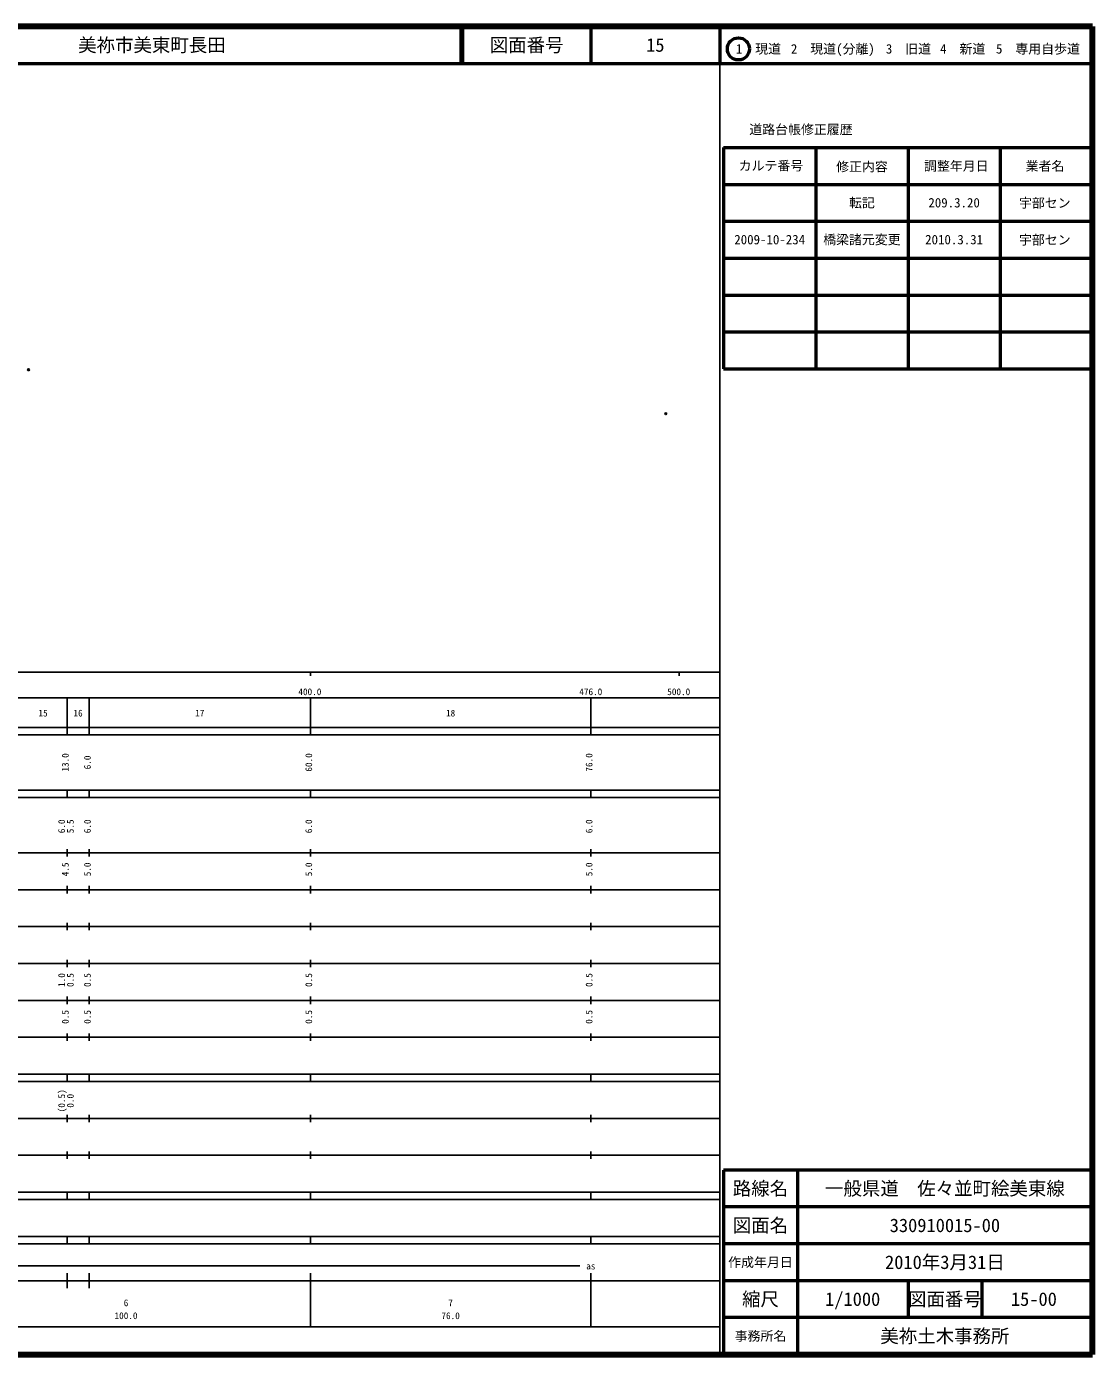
# Model space of a CAD drawing. Units: millimetres on the paper. Extents: x 40 to 680, y 20 to 380.
# Drawn here: x 391 to 680, y 20 to 380 of the extents above; entities that cross this region are included whole.
import ezdxf
from ezdxf.enums import TextEntityAlignment as Align

# ---------------------------------------------------------------- set-up
doc = ezdxf.new("R2010")
doc.units = ezdxf.units.MM
doc.header["$PDMODE"] = 32
doc.header["$PDSIZE"] = 0.5
doc.layers.add('S-OTRS', color=6, linetype='Continuous')
doc.layers.add('S-TTL-TXT', color=7, linetype='Continuous')
for name, color, linetype, lineweight in [('S-TTL', 2, 'Continuous', 140), ('S-TTL-BAND', 7, 'Continuous', 25), ('S-TTL-FRAM', 2, 'Continuous', 50), ('S-TTL-LINE', 7, 'Continuous', 50)]:
    doc.layers.add(name, color=color, linetype=linetype, lineweight=lineweight)
doc.styles.add('ＭＳ ゴシック', font='')
doc.styles.get('ＭＳ ゴシック').set_extended_font_data('MS Gothic')

msp = doc.modelspace()

# ---------------------------------------------------------------- linework, layer by layer
at = {"layer": 'S-OTRS'}
for p in [(391.572, 286.966), (564.335, 275.048)]:
    msp.add_point(p, dxfattribs=at)
at = {"layer": 'S-TTL'}
for p, q in [((680, 380), (40, 380)), ((680, 20), (680, 380)), ((40, 20), (680, 20))]:
    msp.add_line(p, q, dxfattribs=at)
at = {"layer": 'S-TTL-BAND'}
for p, q in [((579, 20), (579, 370)), ((40, 205), (579, 205)), ((468, 205), (468, 204)), ((568, 205), (568, 204)), ((68, 198), (579, 198)), ((402, 188), (402, 198)), ((408, 188), (408, 198)), ((468, 188), (468, 198)), ((544, 188), (544, 198)), ((40, 190), (579, 190)), ((40, 188), (579, 188)), ((40, 173), (579, 173)), ((402, 171), (402, 173)), ((408, 171), (408, 173)), ((468, 171), (468, 173)), ((544, 171), (544, 173)), ((40, 171), (579, 171)), ((40, 156), (579, 156)), ((402, 155), (402, 157)), ((408, 155), (408, 157)), ((468, 155), (468, 157)), ((544, 155), (544, 157)), ((46, 146), (579, 146)), ((402, 145), (402, 147)), ((408, 145), (408, 147)), ((468, 145), (468, 147)), ((544, 145), (544, 147)), ((402, 135), (402, 137)), ((408, 135), (408, 137)), ((468, 135), (468, 137)), ((544, 135), (544, 137)), ((52, 136), (579, 136)), ((46, 126), (579, 126)), ((402, 125), (402, 127)), ((408, 125), (408, 127)), ((468, 125), (468, 127)), ((544, 125), (544, 127)), ((52, 116), (579, 116)), ((402, 115), (402, 117)), ((408, 115), (408, 117)), ((468, 115), (468, 117)), ((544, 115), (544, 117)), ((46, 106), (579, 106)), ((402, 105), (402, 107)), ((408, 105), (408, 107)), ((468, 105), (468, 107)), ((544, 105), (544, 107)), ((40, 96), (579, 96)), ((40, 94), (579, 94)), ((402, 94), (402, 96)), ((408, 94), (408, 96)), ((468, 94), (468, 96)), ((544, 94), (544, 96)), ((49, 84), (579, 84)), ((402, 83), (402, 85)), ((408, 83), (408, 85)), ((468, 83), (468, 85)), ((544, 83), (544, 85)), ((40, 74), (579, 74)), ((402, 73), (402, 75)), ((408, 73), (408, 75)), ((468, 73), (468, 75)), ((544, 73), (544, 75)), ((40, 64), (579, 64)), ((40, 62), (579, 62)), ((402, 62), (402, 64)), ((408, 62), (408, 64)), ((468, 62), (468, 64)), ((544, 62), (544, 64)), ((40, 52), (579, 52)), ((402, 50), (402, 52)), ((408, 50), (408, 52)), ((468, 50), (468, 52)), ((544, 50), (544, 52)), ((40, 50), (579, 50)), ((71, 44), (541, 44)), ((40, 40), (579, 40)), ((402, 38), (402, 42)), ((408, 38), (408, 42)), ((468, 27.5), (468, 42)), ((544, 27.5), (544, 42)), ((68, 27.5), (579, 27.5))]:
    msp.add_line(p, q, dxfattribs=at)
at = {"layer": 'S-TTL-FRAM'}
for p, q in [((580, 347.197), (580, 287.197)), ((580, 347.197), (680, 347.197)), ((580, 287.197), (680, 287.197)), ((680, 70), (580, 70)), ((580, 70), (580, 20))]:
    msp.add_line(p, q, dxfattribs=at)
at = {"layer": 'S-TTL-LINE'}
for p, q in [((508.747, 380), (508.747, 370)), ((509.247, 380), (509.247, 370)), ((543.997, 380), (543.997, 370)), ((579, 380), (579, 370)), ((40, 370), (680, 370)), ((605, 347.197), (605, 287.197)), ((630, 347.197), (630, 287.197)), ((655, 347.197), (655, 287.197)), ((580, 337.197), (680, 337.197)), ((580, 327.197), (680, 327.197)), ((580, 317.197), (680, 317.197)), ((580, 307.197), (680, 307.197)), ((580, 297.197), (680, 297.197)), ((600, 70), (600, 20)), ((680, 60), (580, 60)), ((680, 50), (580, 50)), ((680, 40), (580, 40)), ((630, 40), (630, 30)), ((650, 40), (650, 30)), ((680, 30), (580, 30))]:
    msp.add_line(p, q, dxfattribs=at)
msp.add_circle((584.031, 373.958), 3, dxfattribs=at)

# ---------------------------------------------------------------- texts
at = {"layer": 'S-TTL-BAND', "style": 'ＭＳ ゴシック'}
for s, p in [('400.0', (467.844, 198.195)), ('476.0', (544, 198.195)), ('500.0', (567.844, 198.195)), ('15', (395.5, 192.405)), ('16', (405, 192.405)), ('17', (438, 192.405)), ('18', (506, 192.405)), ('as', (544, 42.5)), ('6', (418, 32.523)), ('7', (506, 32.523)), ('100.0', (418, 29.033)), ('76.0', (506, 29.033))]:
    msp.add_text(s, height=1.833, dxfattribs=at).set_placement(p, align=Align.BOTTOM_CENTER)
for s, p in [('13.0', (403, 180.5)), ('6.0', (409, 180.5)), ('60.0', (469, 180.5)), ('76.0', (545, 180.5)), ('6.0', (402, 163.174)), ('5.5', (404.37, 163.174)), ('6.0', (409, 163.174)), ('6.0', (469, 163.174)), ('6.0', (545, 163.174)), ('4.5', (403, 151.5)), ('5.0', (409, 151.5)), ('5.0', (469, 151.5)), ('5.0', (545, 151.5)), ('1.0', (402, 121.5)), ('0.5', (404.37, 121.5)), ('0.5', (409, 121.5)), ('0.5', (469, 121.5)), ('0.5', (545, 121.5)), ('0.5', (403, 111.5)), ('0.5', (409, 111.5)), ('0.5', (469, 111.5)), ('0.5', (545, 111.5)), ('(0.5)', (402, 88.764)), ('0.0', (404.37, 88.764))]:
    msp.add_text(s, height=1.833, rotation=90, dxfattribs=at).set_placement(p, align=Align.BOTTOM_CENTER)
at = {"layer": 'S-TTL-TXT', "style": 'ＭＳ ゴシック'}
msp.add_text('美祢市美東町長田', height=3.666, dxfattribs=at).set_placement((405.024, 375), align=Align.MIDDLE_LEFT)
for s, height, p in [('図面番号', 3.666, (526.622, 375)), ('15', 3.666, (561.497, 375)), ('1\u3000現道', 2.566, (589.448, 373.958)), ('2\u3000現道(分離)', 2.566, (609.619, 373.958)), ('3\u3000旧道', 2.566, (630.121, 373.958)), ('4\u3000新道', 2.566, (644.824, 373.958)), ('5\u3000専用自歩道', 2.566, (665.228, 373.958)), ('道路台帳修正履歴', 2.566, (600.968, 352.113)), ('カルテ番号', 2.566, (592.839, 342.277)), ('修正内容', 2.566, (617.509, 342.023)), ('調整年月日', 2.566, (643.089, 342.197)), ('業者名', 2.566, (667.134, 342.197)), ('転記', 2.566, (617.5, 332.245)), ('209.3.20', 2.566, (642.5, 332.245)), ('宇部セン', 2.566, (667.077, 332.189)), ('2009-10-234', 2.566, (592.5, 322.245)), ('橋梁諸元変更', 2.566, (617.5, 322.245)), ('2010.3.31', 2.566, (642.5, 322.245)), ('宇部セン', 2.566, (667.077, 322.189)), ('路線名', 3.666, (590, 65)), ('路線名', 3.666, (590, 65)), ('一般県道\u3000佐々並町絵美東線', 3.666, (640, 65)), ('図面名', 3.666, (590, 55)), ('図面名', 3.666, (590, 55)), ('330910015-00', 3.666, (640, 55)), ('2010年3月31日', 3.666, (640, 45)), ('作成年月日', 2.566, (590, 45)), ('作成年月日', 2.566, (590, 45)), ('縮尺', 3.666, (590, 35)), ('縮尺', 3.666, (590, 35)), ('1/1000', 3.666, (615, 35)), ('図面番号', 3.666, (640, 35)), ('図面番号', 3.666, (640, 35)), ('15-00', 3.666, (664.125, 35)), ('事務所名', 2.566, (590, 25)), ('事務所名', 2.566, (590, 25)), ('美祢土木事務所', 3.666, (640, 25))]:
    msp.add_text(s, height=height, dxfattribs=at).set_placement(p, align=Align.MIDDLE_CENTER)

doc.saveas('drawing.dxf')
